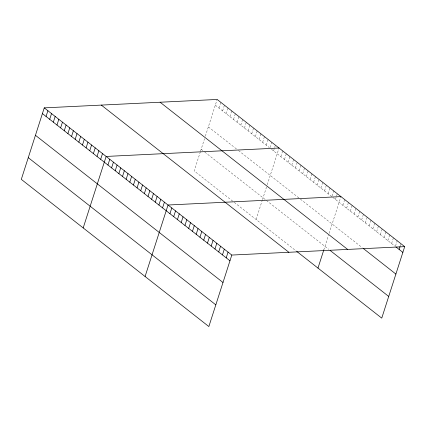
<?xml version="1.0" encoding="UTF-8"?>
<svg xmlns="http://www.w3.org/2000/svg" width="426" height="426" viewBox="0 0 426 426"><rect width="100%" height="100%" fill="white"/><g stroke="black" fill="none" stroke-linecap="round" stroke-linejoin="round"><path stroke-width="0.32" stroke-dasharray="2.13 1.6" d="M200.39 151.656L194.197 170.943L233.725 201.967M200.582 151.054L204.555 138.684M205.353 136.203L217.148 99.455M218.953 108.039L220.79 102.315M222.59 110.898L224.433 105.169M226.233 113.758L228.075 108.028M229.875 116.612L231.712 110.882M233.517 119.472L235.354 113.742M237.154 122.326L238.997 116.596M240.796 125.185L242.634 119.456M244.439 128.04L246.276 122.31M248.076 130.899L249.918 125.169M251.718 133.753L253.555 128.029M255.36 136.613L257.197 130.883M258.997 139.472L260.84 133.743M262.64 142.327L264.477 136.597M266.282 145.186L268.119 139.456M270.105 147.471L271.761 142.311M273.561 150.9L274.482 148.035M274.663 147.46L275.404 145.17M256.09 219.518L262.283 200.225M262.475 199.624L266.644 186.636M267.246 184.772L279.041 148.024M280.846 156.614L282.683 150.884M284.483 159.468L286.325 153.738M288.125 162.327L289.962 156.598M291.767 165.181L293.605 159.457M295.404 168.041L297.247 162.311M299.047 170.901L300.884 165.171M302.689 173.755L304.526 168.025M306.326 176.614L308.168 170.885M309.968 179.468L311.805 173.739M313.611 182.328L315.448 176.598M317.248 185.182L319.09 179.452M320.89 188.042L322.732 182.312M324.532 190.896L326.369 185.172M328.174 193.755L330.012 188.026M331.998 196.04L333.654 190.885M335.454 199.469L336.375 196.604M336.556 196.035L337.291 193.739M323.787 250.003L328.537 235.205M329.133 233.341L340.933 196.599M342.845 205.268L344.682 199.544M346.594 208.213L348.436 202.483M350.348 211.158L352.185 205.428M354.097 214.102L355.939 208.373M357.851 217.047L359.688 211.317M361.599 219.986L363.437 214.262M365.348 222.931L367.191 217.201M369.102 225.876L370.94 220.146M372.851 228.821L374.694 223.091M376.605 231.765L378.442 226.036M380.354 234.71L382.197 228.98M384.108 237.649L385.945 231.92M387.857 240.594L389.694 234.864M391.606 243.539L393.448 237.809M395.541 245.909L397.197 240.754M400.211 245.988L400.765 244.268M215.311 105.185L269.402 147.636M271.479 149.265L331.811 196.615M332.855 197.43L394.891 246.116M208.346 126.884L236.43 148.924M238.507 150.559L299.361 198.314M300.399 199.128L362.132 247.575M201.168 149.244L204.288 151.693M204.805 152.103L328.696 249.332M234.247 202.371L296.134 250.946"/><path stroke-width="0.64" d="M404.7 246.643L217.148 99.455L44.251 107.869L21.3 179.357L208.852 326.545L231.803 255.057L404.7 246.643L381.749 318.131L296.656 251.351M46.056 116.458L47.893 110.728M49.693 119.312L51.535 113.582M53.335 122.171L55.172 116.442M56.977 125.026L58.815 119.296M60.614 127.885L62.457 122.156M64.257 130.739L66.099 125.015M67.899 133.599L69.736 127.869M71.536 136.453L73.379 130.729M75.178 139.313L77.021 133.583M78.821 142.172L80.658 136.442M82.463 145.026L84.3 139.297M86.1 147.886L87.942 142.156M89.742 150.74L91.579 145.01M93.385 153.6L95.222 147.87M97.021 156.454L98.864 150.724M100.664 159.313L102.501 153.584M83.192 227.931L106.143 156.443L279.041 148.024M107.943 165.027L109.786 159.297M111.585 167.887L113.428 162.157M115.228 170.741L117.065 165.011M118.87 173.6L120.707 167.871M122.507 176.455L124.349 170.725M126.149 179.314L127.986 173.584M129.792 182.168L131.629 176.439M133.429 185.028L135.271 179.298M137.071 187.882L138.908 182.158M140.713 190.741L142.55 185.012M144.35 193.601L146.193 187.871M147.992 196.455L149.83 190.726M151.635 199.315L153.472 193.585M155.272 202.169L157.114 196.439M158.914 205.028L160.756 199.299M162.556 207.883L164.393 202.153M145.085 276.501L168.036 205.012L340.933 196.599M169.947 213.687L171.785 207.957M173.696 216.626L175.539 210.902M177.45 219.571L179.287 213.841M181.199 222.516L183.042 216.786M184.953 225.46L186.79 219.731M188.702 228.405L190.539 222.676M192.451 231.345L194.293 225.62M196.205 234.289L198.042 228.56M199.954 237.234L201.796 231.504M203.708 240.179L205.545 234.449M207.457 243.124L209.294 237.394M211.205 246.068L213.048 240.339M214.96 249.008L216.797 243.278M218.708 251.952L220.551 246.223M222.463 254.897L224.3 249.167M226.211 257.842L228.054 252.112M317.982 268.087L323.787 250.003M399.109 249.428L400.03 246.563M395.829 246.851L402.863 252.368M363.543 248.683L395.892 274.072M160.096 102.229L347.643 249.418M330.107 250.435L388.714 296.432M101.308 105.094L288.86 252.277M44.251 107.869L231.803 255.057M42.414 113.598L229.96 260.787M35.449 135.298L222.995 282.486M28.265 157.657L215.817 304.846"/></g></svg>
